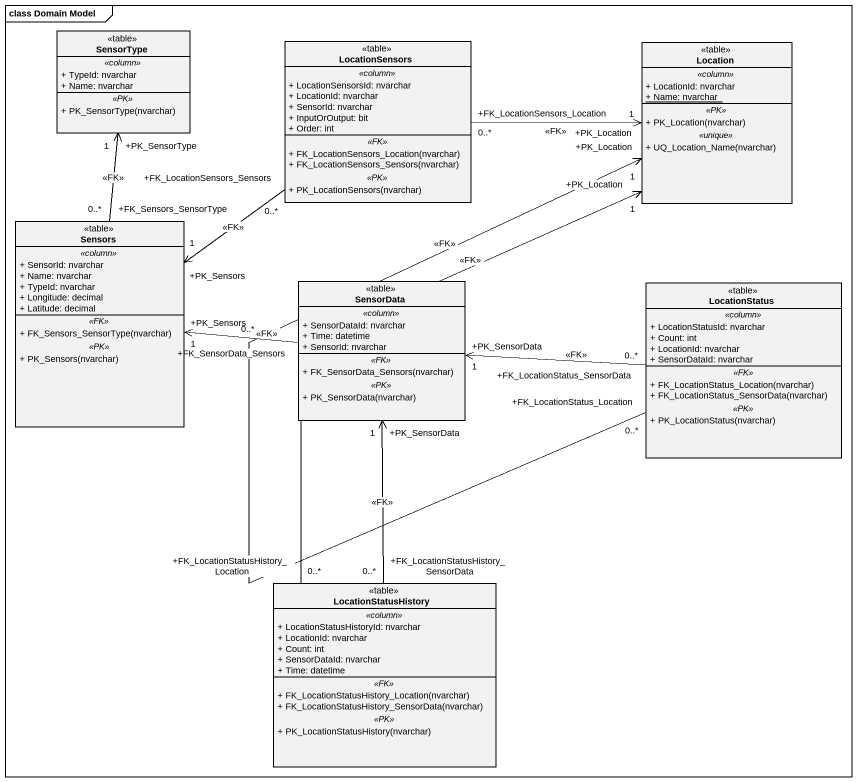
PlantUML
@startuml
mainframe class Domain Model
hide circle
hide empty members
skinparam classAttributeIconSize 0
class SensorType <<table>> {
  .. <<column>> ..
  + TypeId: nvarchar
  + Name: nvarchar
  .. <<PK>> ..
  + PK_SensorType(nvarchar)
}
class LocationSensors <<table>> {
  .. <<column>> ..
  + LocationSensorsId: nvarchar
  + LocationId: nvarchar
  + SensorId: nvarchar
  + InputOrOutput: bit
  + Order: int
  .. <<FK>> ..
  + FK_LocationSensors_Location(nvarchar)
  + FK_LocationSensors_Sensors(nvarchar)
  .. <<PK>> ..
  + PK_LocationSensors(nvarchar)
}
class Location <<table>> {
  .. <<column>> ..
  + LocationId: nvarchar
  {static} + Name: nvarchar
  .. <<PK>> ..
  + PK_Location(nvarchar)
  .. <<unique>> ..
  + UQ_Location_Name(nvarchar)
}
class Sensors <<table>> {
  .. <<column>> ..
  + SensorId: nvarchar
  + Name: nvarchar
  + TypeId: nvarchar
  + Longitude: decimal
  + Latitude: decimal
  .. <<FK>> ..
  + FK_Sensors_SensorType(nvarchar)
  .. <<PK>> ..
  + PK_Sensors(nvarchar)
}
class SensorData <<table>> {
  .. <<column>> ..
  + SensorDataId: nvarchar
  + Time: datetime
  + SensorId: nvarchar
  .. <<FK>> ..
  + FK_SensorData_Sensors(nvarchar)
  .. <<PK>> ..
  + PK_SensorData(nvarchar)
}
class LocationStatus <<table>> {
  .. <<column>> ..
  + LocationStatusId: nvarchar
  + Count: int
  + LocationId: nvarchar
  + SensorDataId: nvarchar
  .. <<FK>> ..
  + FK_LocationStatus_Location(nvarchar)
  + FK_LocationStatus_SensorData(nvarchar)
  .. <<PK>> ..
  + PK_LocationStatus(nvarchar)
}
class LocationStatusHistory <<table>> {
  .. <<column>> ..
  + LocationStatusHistoryId: nvarchar
  + LocationId: nvarchar
  + Count: int
  + SensorDataId: nvarchar
  + Time: datetime
  .. <<FK>> ..
  + FK_LocationStatusHistory_Location(nvarchar)
  + FK_LocationStatusHistory_SensorData(nvarchar)
  .. <<PK>> ..
  + PK_LocationStatusHistory(nvarchar)
}
LocationSensors "+FK_LocationSensors_Location\n0..*" -right-> "+PK_Location\n1" Location : <<FK>>
LocationSensors "+FK_LocationSensors_Sensors\n0..*" --> "+PK_Sensors\n1" Sensors : <<FK>>
Sensors "+FK_Sensors_SensorType\n0..*" -up-> "+PK_SensorType\n1" SensorType : <<FK>>
SensorData "+FK_SensorData_Sensors\n0..*" -left-> "+PK_Sensors\n1" Sensors : <<FK>>
LocationStatus "+FK_LocationStatus_Location\n0..*" -up-> "+PK_Location\n1" Location : <<FK>>
LocationStatus "+FK_LocationStatus_SensorData\n0..*" -left-> "+PK_SensorData\n1" SensorData : <<FK>>
LocationStatusHistory "+FK_LocationStatusHistory_Location\n0..*" -up-> "+PK_Location\n1" Location : <<FK>>
LocationStatusHistory "+FK_LocationStatusHistory_SensorData\n0..*" -up-> "+PK_SensorData\n1" SensorData : <<FK>>
@enduml
